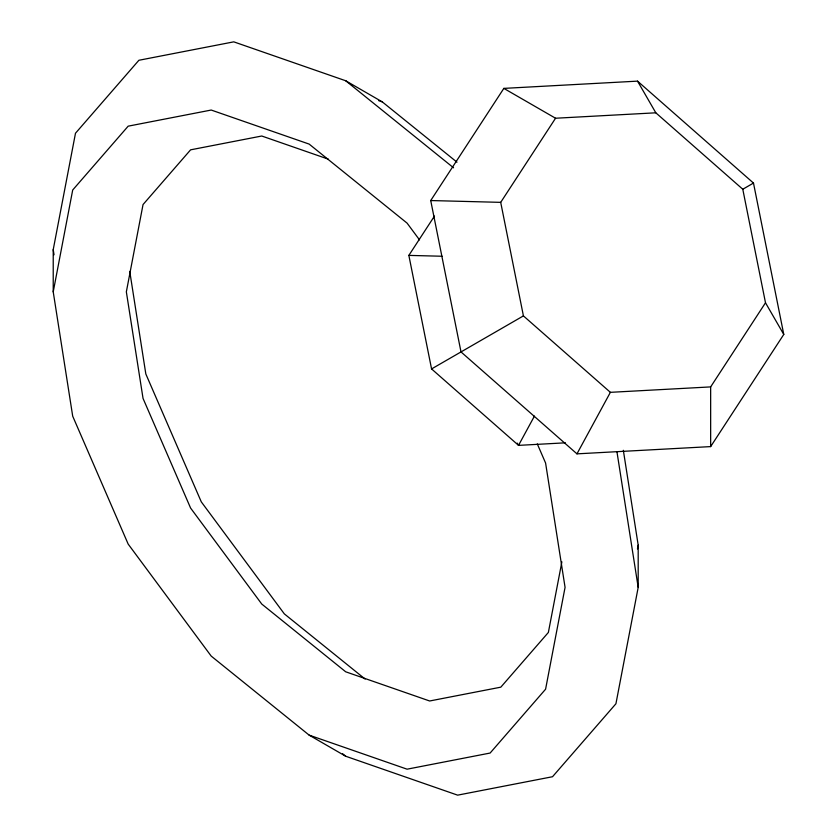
<?xml version="1.0" encoding="UTF-8"?>
<svg xmlns="http://www.w3.org/2000/svg" width="837" height="837" viewBox="0 0 837 837"><rect width="100%" height="100%" fill="white"/><g stroke="black" fill="none" stroke-linecap="round" stroke-linejoin="round"><path stroke-width="1.26" d="M623.335 450.296L638.192 545.149L638.192 587.365L615.927 703.76L552.525 776.726L457.64 795.15L345.702 756.24L309.146 735.127L211.206 656.093L128.176 544.092L72.704 416.188L53.223 291.851L53.223 249.635L75.487 133.24L138.89 60.274L233.774 41.85L345.702 80.76L382.268 101.873L456.981 162.169M53.223 291.851L72.704 190.009L128.176 126.167L211.206 110.045L309.146 144.09L407.085 223.123L419.504 239.874M561.878 561.836L548.371 632.448L500.819 687.167L429.653 700.987L345.702 671.797L261.761 604.052L190.595 508.059L143.043 398.422L126.345 291.851L143.043 204.552L190.595 149.833L261.761 136.012L328.418 159.187M637.459 548.967L638.192 545.149M534.435 416.104L518.532 445.368L431.568 368.929L408.854 255.39L434.487 216.061M576.965 453.853L610.382 392.333L710.655 386.903L765.499 302.774L742.785 189.246L655.821 112.807L637.532 81.137L503.843 88.387L430.72 200.545L461.009 351.927L576.965 453.853L710.655 446.602L783.777 334.444L753.488 183.062L637.532 81.137M610.382 392.333L523.418 315.894L500.704 202.355L555.548 118.237L655.821 112.807M431.568 368.929L523.418 315.894M742.785 189.246L753.488 183.062M565.414 442.825L518.532 445.368L517.224 443.108M430.72 200.545L500.704 202.355M408.854 255.39L442.135 256.248M378.596 100.597L382.268 101.873M309.146 735.127L407.085 769.182L490.116 753.049L545.588 689.207L565.069 587.365L545.588 463.028L537.291 443.903M503.843 88.387L555.548 118.237M345.702 80.76L453.57 167.808M365.099 679.058L284.329 613.877L201.298 501.876L145.826 373.972L129.756 271.429M342.657 753.771L345.702 756.24M765.499 302.774L783.777 334.444M616.942 451.729L638.192 587.365M53.223 249.635L54.028 254.804M710.655 386.903L710.655 446.602"/></g></svg>
